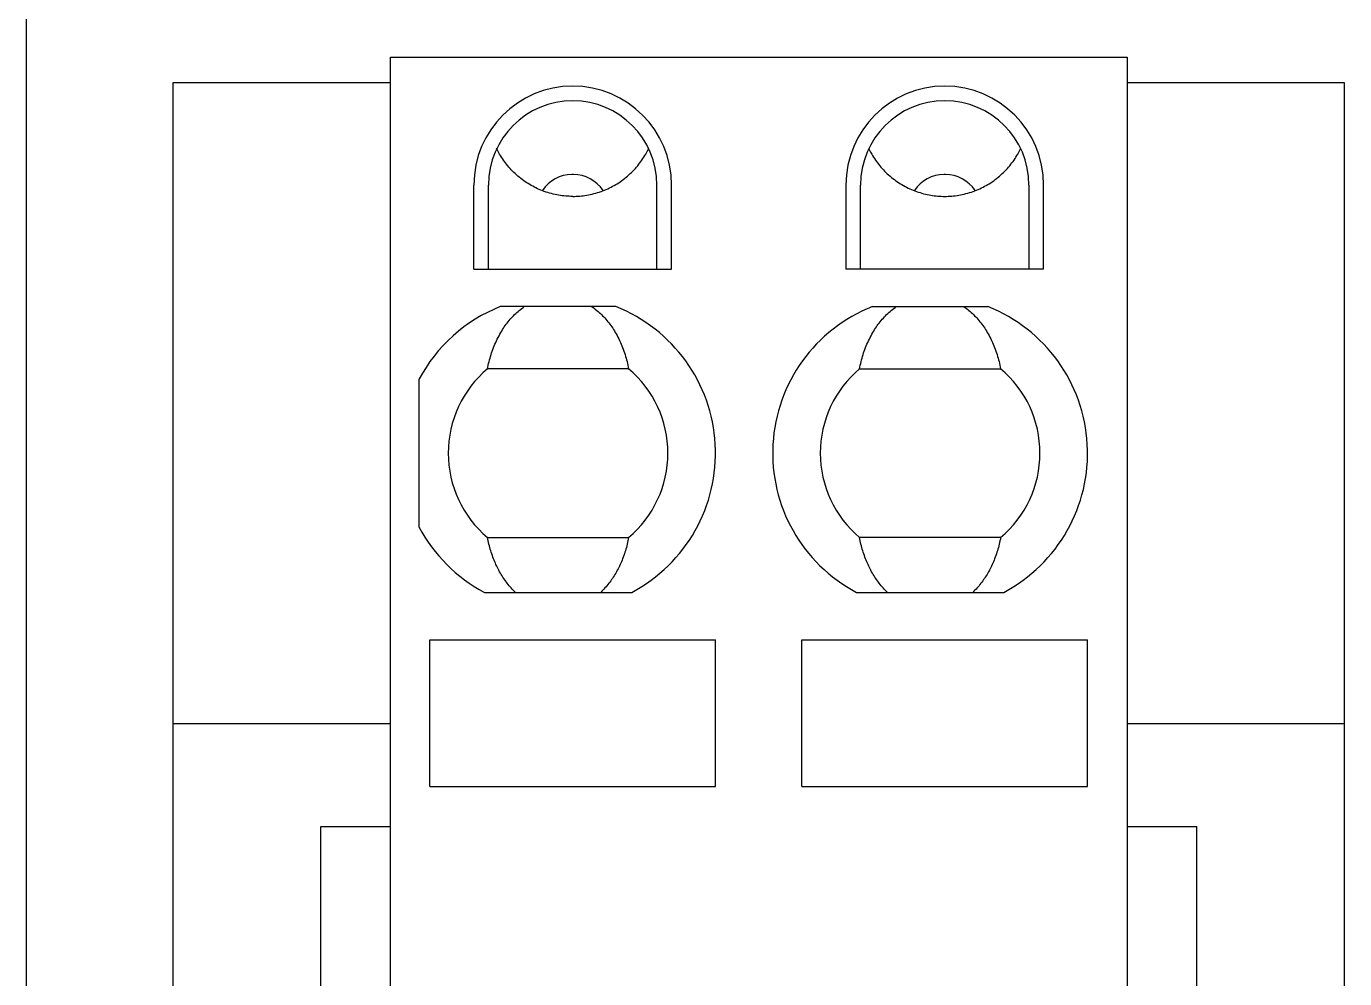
# Model space of a CAD drawing. Extents: x 10 to 656, y -396 to 292.
# Drawn here: x 252.412 to 256.055, y 97.778 to 100.409 of the extents above; entities that cross this region are included whole.
import ezdxf

# ---------------------------------------------------------------- set-up
doc = ezdxf.new("R2010")
doc.units = 0
doc.header["$LTSCALE"] = 5
doc.header["$MEASUREMENT"] = 0
doc.layers.get('0').update_dxf_attribs({"linetype": 'CONTINUOUS'})

msp = doc.modelspace()

# ---------------------------------------------------------------- linework, layer by layer
at = {"color": 7, "linetype": 'Continuous'}
for p, q in [((252.4116, 94.1194), (252.4116, 118.1086)), ((253.4177, 95.8503), (253.4177, 100.3242)), ((253.4177, 100.3242), (255.4542, 100.3242)), ((255.4542, 100.3242), (255.4542, 95.8503)), ((252.8164, 100.2533), (252.8164, 94.7875)), ((253.4177, 100.2533), (252.8164, 100.2533)), ((256.0555, 100.2533), (255.4542, 100.2533)), ((256.0555, 94.7875), (256.0555, 100.2533)), ((253.7141, 100.0672), (253.7114, 100.0726)), ((253.7169, 100.0618), (253.7141, 100.0672)), ((254.1266, 100.0618), (254.1294, 100.0672)), ((254.1294, 100.0672), (254.1321, 100.0726)), ((254.7398, 100.0726), (254.7425, 100.0671)), ((254.7425, 100.0671), (254.7453, 100.0617)), ((255.155, 100.0618), (255.1578, 100.0672)), ((255.1578, 100.0672), (255.1605, 100.0726)), ((253.7198, 100.0566), (253.7169, 100.0618)), ((253.7223, 100.0523), (253.7198, 100.0566)), ((253.7249, 100.0481), (253.7223, 100.0523)), ((253.7275, 100.044), (253.7249, 100.0481)), ((253.7303, 100.04), (253.7275, 100.044)), ((253.7331, 100.036), (253.7303, 100.04)), ((253.736, 100.032), (253.7331, 100.036)), ((253.739, 100.0281), (253.736, 100.032)), ((253.7421, 100.0243), (253.739, 100.0281)), ((254.1014, 100.0242), (254.1045, 100.0281)), ((254.1045, 100.0281), (254.1075, 100.0319)), ((254.1075, 100.0319), (254.1104, 100.0359)), ((254.1104, 100.0359), (254.1132, 100.0399)), ((254.1132, 100.0399), (254.116, 100.044)), ((254.116, 100.044), (254.1186, 100.0481)), ((254.1186, 100.0481), (254.1212, 100.0523)), ((254.1212, 100.0523), (254.1237, 100.0565)), ((254.1237, 100.0565), (254.1266, 100.0618)), ((254.7453, 100.0617), (254.7483, 100.0564)), ((254.7483, 100.0564), (254.7508, 100.0521)), ((254.7508, 100.0521), (254.7534, 100.0479)), ((254.7534, 100.0479), (254.7561, 100.0438)), ((254.7561, 100.0438), (254.7588, 100.0397)), ((254.7588, 100.0397), (254.7617, 100.0357)), ((254.7617, 100.0357), (254.7646, 100.0318)), ((254.7646, 100.0318), (254.7676, 100.0279)), ((254.7676, 100.0279), (254.7707, 100.0241)), ((255.1298, 100.0242), (255.1329, 100.0281)), ((255.1329, 100.0281), (255.1359, 100.0319)), ((255.1359, 100.0319), (255.1388, 100.0359)), ((255.1388, 100.0359), (255.1416, 100.0399)), ((255.1416, 100.0399), (255.1444, 100.044)), ((255.1444, 100.044), (255.147, 100.0481)), ((255.147, 100.0481), (255.1496, 100.0523)), ((255.1496, 100.0523), (255.1521, 100.0565)), ((255.1521, 100.0565), (255.155, 100.0618)), ((253.7453, 100.0205), (253.7421, 100.0243)), ((253.7485, 100.0169), (253.7453, 100.0205)), ((253.7518, 100.0132), (253.7485, 100.0169)), ((253.7554, 100.0095), (253.7518, 100.0132)), ((253.759, 100.0059), (253.7554, 100.0095)), ((253.7627, 100.0024), (253.759, 100.0059)), ((253.7665, 99.9989), (253.7627, 100.0024)), ((253.7703, 99.9956), (253.7665, 99.9989)), ((253.7742, 99.9923), (253.7703, 99.9956)), ((253.7782, 99.9891), (253.7742, 99.9923)), ((253.9238, 100.0003), (253.9197, 100.0003)), ((254.0652, 99.989), (254.0692, 99.9922)), ((254.0692, 99.9922), (254.0732, 99.9955)), ((254.0732, 99.9955), (254.077, 99.9989)), ((254.077, 99.9989), (254.0808, 100.0023)), ((254.0808, 100.0023), (254.0845, 100.0059)), ((254.0845, 100.0059), (254.0881, 100.0095)), ((254.0881, 100.0095), (254.0917, 100.0132)), ((254.0917, 100.0132), (254.095, 100.0168)), ((254.095, 100.0168), (254.0982, 100.0205)), ((254.0982, 100.0205), (254.1014, 100.0242)), ((254.7707, 100.0241), (254.7739, 100.0203)), ((254.7739, 100.0203), (254.7771, 100.0166)), ((254.7771, 100.0166), (254.7804, 100.013)), ((254.7804, 100.013), (254.784, 100.0093)), ((254.784, 100.0093), (254.7876, 100.0057)), ((254.7876, 100.0057), (254.7913, 100.0021)), ((254.7913, 100.0021), (254.7951, 99.9987)), ((254.7951, 99.9987), (254.799, 99.9953)), ((254.799, 99.9953), (254.803, 99.992)), ((254.803, 99.992), (254.807, 99.9888)), ((254.9522, 100.0003), (254.9481, 100.0003)), ((255.0936, 99.989), (255.0976, 99.9922)), ((255.0976, 99.9922), (255.1016, 99.9955)), ((255.1016, 99.9955), (255.1054, 99.9989)), ((255.1054, 99.9989), (255.1092, 100.0023)), ((255.1092, 100.0023), (255.1129, 100.0059)), ((255.1129, 100.0059), (255.1165, 100.0095)), ((255.1165, 100.0095), (255.1201, 100.0132)), ((255.1201, 100.0132), (255.1234, 100.0168)), ((255.1234, 100.0168), (255.1266, 100.0205)), ((255.1266, 100.0205), (255.1298, 100.0242)), ((253.6485, 99.7381), (253.6485, 99.9709)), ((253.689, 99.7381), (253.689, 99.9709)), ((253.7823, 99.986), (253.7782, 99.9891)), ((253.7864, 99.9829), (253.7823, 99.986)), ((253.7906, 99.98), (253.7864, 99.9829)), ((253.7947, 99.9773), (253.7906, 99.98)), ((253.7988, 99.9747), (253.7947, 99.9773)), ((253.803, 99.9721), (253.7988, 99.9747)), ((253.8072, 99.9697), (253.803, 99.9721)), ((253.8115, 99.9673), (253.8072, 99.9697)), ((253.8158, 99.9651), (253.8115, 99.9673)), ((253.8202, 99.9629), (253.8158, 99.9651)), ((253.8246, 99.9608), (253.8202, 99.9629)), ((253.8291, 99.9588), (253.8246, 99.9608)), ((253.8336, 99.9569), (253.8291, 99.9588)), ((253.8384, 99.955), (253.8336, 99.9569)), ((253.8432, 99.9532), (253.8384, 99.955)), ((253.8481, 99.9515), (253.8432, 99.9532)), ((253.9953, 99.9515), (254.0002, 99.9532)), ((254.0002, 99.9532), (254.005, 99.955)), ((254.005, 99.955), (254.0098, 99.9569)), ((254.0098, 99.9569), (254.0143, 99.9588)), ((254.0143, 99.9588), (254.0188, 99.9607)), ((254.0188, 99.9607), (254.0232, 99.9628)), ((254.0232, 99.9628), (254.0276, 99.965)), ((254.0276, 99.965), (254.0319, 99.9673)), ((254.0319, 99.9673), (254.0362, 99.9696)), ((254.0362, 99.9696), (254.0405, 99.9721)), ((254.0405, 99.9721), (254.0446, 99.9746)), ((254.0446, 99.9746), (254.0488, 99.9773)), ((254.0488, 99.9773), (254.0528, 99.98)), ((254.0528, 99.98), (254.057, 99.9829)), ((254.057, 99.9829), (254.0612, 99.9859)), ((254.0612, 99.9859), (254.0652, 99.989)), ((254.1546, 99.7381), (254.1546, 99.9709)), ((254.1951, 99.7381), (254.1951, 99.9709)), ((254.6769, 99.9709), (254.6769, 99.7381)), ((254.7174, 99.7381), (254.7174, 99.9709)), ((254.807, 99.9888), (254.8111, 99.9857)), ((254.8111, 99.9857), (254.8152, 99.9827)), ((254.8152, 99.9827), (254.8194, 99.9797)), ((254.8194, 99.9797), (254.8235, 99.977)), ((254.8235, 99.977), (254.8276, 99.9744)), ((254.8276, 99.9744), (254.8318, 99.9719)), ((254.8318, 99.9719), (254.8361, 99.9694)), ((254.8361, 99.9694), (254.8404, 99.9671)), ((254.8404, 99.9671), (254.8447, 99.9648)), ((254.8447, 99.9648), (254.8491, 99.9626)), ((254.8491, 99.9626), (254.8535, 99.9606)), ((254.8535, 99.9606), (254.858, 99.9586)), ((254.858, 99.9586), (254.8625, 99.9567)), ((254.8625, 99.9567), (254.8673, 99.9548)), ((254.8673, 99.9548), (254.8721, 99.953)), ((254.8721, 99.953), (254.877, 99.9514)), ((255.0237, 99.9515), (255.0286, 99.9532)), ((255.0286, 99.9532), (255.0334, 99.955)), ((255.0334, 99.955), (255.0382, 99.9569)), ((255.0382, 99.9569), (255.0427, 99.9588)), ((255.0427, 99.9588), (255.0472, 99.9607)), ((255.0472, 99.9607), (255.0516, 99.9628)), ((255.0516, 99.9628), (255.056, 99.965)), ((255.056, 99.965), (255.0603, 99.9673)), ((255.0603, 99.9673), (255.0646, 99.9696)), ((255.0646, 99.9696), (255.0689, 99.9721)), ((255.0689, 99.9721), (255.073, 99.9746)), ((255.073, 99.9746), (255.0772, 99.9773)), ((255.0772, 99.9773), (255.0812, 99.98)), ((255.0812, 99.98), (255.0854, 99.9829)), ((255.0854, 99.9829), (255.0896, 99.9859)), ((255.0896, 99.9859), (255.0936, 99.989)), ((255.183, 99.9709), (255.183, 99.7381)), ((255.2235, 99.7381), (255.2235, 99.9709)), ((253.853, 99.9499), (253.8481, 99.9515)), ((253.858, 99.9485), (253.853, 99.9499)), ((253.863, 99.9471), (253.858, 99.9485)), ((253.868, 99.9459), (253.863, 99.9471)), ((253.873, 99.9447), (253.868, 99.9459)), ((253.8781, 99.9437), (253.873, 99.9447)), ((253.8829, 99.9428), (253.8781, 99.9437)), ((253.8877, 99.9421), (253.8829, 99.9428)), ((253.8925, 99.9414), (253.8877, 99.9421)), ((253.8974, 99.9408), (253.8925, 99.9414)), ((253.9023, 99.9404), (253.8974, 99.9408)), ((253.9071, 99.94), (253.9023, 99.9404)), ((253.912, 99.9398), (253.9071, 99.94)), ((253.9169, 99.9396), (253.912, 99.9398)), ((253.9218, 99.9396), (253.9169, 99.9396)), ((253.9218, 99.9396), (253.9266, 99.9396)), ((253.9266, 99.9396), (253.9315, 99.9398)), ((253.9315, 99.9398), (253.9363, 99.94)), ((253.9363, 99.94), (253.9412, 99.9404)), ((253.9412, 99.9404), (253.946, 99.9408)), ((253.946, 99.9408), (253.9508, 99.9414)), ((253.9508, 99.9414), (253.9557, 99.9421)), ((253.9557, 99.9421), (253.9605, 99.9428)), ((253.9605, 99.9428), (253.9652, 99.9437)), ((253.9652, 99.9437), (253.9703, 99.9447)), ((253.9703, 99.9447), (253.9754, 99.9458)), ((253.9754, 99.9458), (253.9804, 99.9471)), ((253.9804, 99.9471), (253.9854, 99.9484)), ((253.9854, 99.9484), (253.9904, 99.9499)), ((253.9904, 99.9499), (253.9953, 99.9515)), ((254.877, 99.9514), (254.8819, 99.9498)), ((254.8819, 99.9498), (254.8869, 99.9484)), ((254.8869, 99.9484), (254.8918, 99.947)), ((254.8918, 99.947), (254.8968, 99.9458)), ((254.8968, 99.9458), (254.9019, 99.9447)), ((254.9019, 99.9447), (254.9069, 99.9436)), ((254.9069, 99.9436), (254.9117, 99.9428)), ((254.9117, 99.9428), (254.9165, 99.942)), ((254.9165, 99.942), (254.9212, 99.9414)), ((254.9212, 99.9414), (254.9261, 99.9408)), ((254.9261, 99.9408), (254.9309, 99.9404)), ((254.9309, 99.9404), (254.9357, 99.94)), ((254.9357, 99.94), (254.9405, 99.9398)), ((254.9405, 99.9398), (254.9453, 99.9396)), ((254.9453, 99.9396), (254.9502, 99.9396)), ((254.9502, 99.9396), (254.955, 99.9396)), ((254.955, 99.9396), (254.9599, 99.9398)), ((254.9599, 99.9398), (254.9647, 99.94)), ((254.9647, 99.94), (254.9696, 99.9404)), ((254.9696, 99.9404), (254.9744, 99.9408)), ((254.9744, 99.9408), (254.9792, 99.9414)), ((254.9792, 99.9414), (254.9841, 99.9421)), ((254.9841, 99.9421), (254.9889, 99.9428)), ((254.9889, 99.9428), (254.9936, 99.9437)), ((254.9936, 99.9437), (254.9987, 99.9447)), ((254.9987, 99.9447), (255.0038, 99.9458)), ((255.0038, 99.9458), (255.0088, 99.9471)), ((255.0088, 99.9471), (255.0138, 99.9484)), ((255.0138, 99.9484), (255.0187, 99.9499)), ((255.0187, 99.9499), (255.0237, 99.9515)), ((253.6485, 99.7381), (254.1951, 99.7381)), ((255.2235, 99.7381), (254.6769, 99.7381)), ((254.041, 99.6349), (253.7216, 99.6349)), ((253.774, 99.6244), (253.7774, 99.6271)), ((253.7774, 99.6271), (253.7809, 99.6298)), ((253.7809, 99.6298), (253.7844, 99.6324)), ((253.7844, 99.6324), (253.7879, 99.6349)), ((253.9747, 99.6349), (253.9782, 99.6324)), ((253.9782, 99.6324), (253.9817, 99.6298)), ((253.9817, 99.6298), (253.9851, 99.6272)), ((253.9851, 99.6272), (253.9885, 99.6244)), ((254.75, 99.6349), (255.0694, 99.6349)), ((254.8024, 99.6244), (254.8058, 99.6271)), ((254.8058, 99.6271), (254.8092, 99.6298)), ((254.8092, 99.6298), (254.8127, 99.6324)), ((254.8127, 99.6324), (254.8163, 99.6349)), ((255.003, 99.6349), (255.0066, 99.6324)), ((255.0066, 99.6324), (255.0101, 99.6298)), ((255.0101, 99.6298), (255.0135, 99.6272)), ((255.0135, 99.6272), (255.0169, 99.6244)), ((253.7379, 99.586), (253.7406, 99.5896)), ((253.7406, 99.5896), (253.7433, 99.5931)), ((253.7433, 99.5931), (253.7461, 99.5965)), ((253.7461, 99.5965), (253.749, 99.5999)), ((253.749, 99.5999), (253.752, 99.6033)), ((253.752, 99.6033), (253.7549, 99.6065)), ((253.7549, 99.6065), (253.758, 99.6096)), ((253.758, 99.6096), (253.761, 99.6127)), ((253.761, 99.6127), (253.7642, 99.6157)), ((253.7642, 99.6157), (253.7674, 99.6187)), ((253.7674, 99.6187), (253.7707, 99.6216)), ((253.7707, 99.6216), (253.774, 99.6244)), ((253.9885, 99.6244), (253.9918, 99.6216)), ((253.9918, 99.6216), (253.995, 99.6188)), ((253.995, 99.6188), (253.9982, 99.6158)), ((253.9982, 99.6158), (254.0014, 99.6128)), ((254.0014, 99.6128), (254.0044, 99.6098)), ((254.0044, 99.6098), (254.0074, 99.6066)), ((254.0074, 99.6066), (254.0104, 99.6035)), ((254.0104, 99.6035), (254.0133, 99.6001)), ((254.0133, 99.6001), (254.0162, 99.5967)), ((254.0162, 99.5967), (254.0191, 99.5933)), ((254.0191, 99.5933), (254.0218, 99.5897)), ((254.0218, 99.5897), (254.0245, 99.5862)), ((254.7663, 99.586), (254.769, 99.5896)), ((254.769, 99.5896), (254.7717, 99.5931)), ((254.7717, 99.5931), (254.7745, 99.5965)), ((254.7745, 99.5965), (254.7774, 99.5999)), ((254.7774, 99.5999), (254.7804, 99.6033)), ((254.7804, 99.6033), (254.7833, 99.6065)), ((254.7833, 99.6065), (254.7863, 99.6096)), ((254.7863, 99.6096), (254.7894, 99.6127)), ((254.7894, 99.6127), (254.7926, 99.6157)), ((254.7926, 99.6157), (254.7958, 99.6187)), ((254.7958, 99.6187), (254.7991, 99.6216)), ((254.7991, 99.6216), (254.8024, 99.6244)), ((255.0169, 99.6244), (255.0202, 99.6216)), ((255.0202, 99.6216), (255.0234, 99.6188)), ((255.0234, 99.6188), (255.0266, 99.6158)), ((255.0266, 99.6158), (255.0298, 99.6128)), ((255.0298, 99.6128), (255.0328, 99.6098)), ((255.0328, 99.6098), (255.0358, 99.6066)), ((255.0358, 99.6066), (255.0388, 99.6035)), ((255.0388, 99.6035), (255.0417, 99.6001)), ((255.0417, 99.6001), (255.0446, 99.5967)), ((255.0446, 99.5967), (255.0475, 99.5933)), ((255.0475, 99.5933), (255.0502, 99.5897)), ((255.0502, 99.5897), (255.0529, 99.5862)), ((253.7156, 99.55), (253.7181, 99.5546)), ((253.7181, 99.5546), (253.7206, 99.5591)), ((253.7206, 99.5591), (253.7232, 99.5636)), ((253.7232, 99.5636), (253.7255, 99.5675)), ((253.7255, 99.5675), (253.7278, 99.5713)), ((253.7278, 99.5713), (253.7302, 99.575)), ((253.7302, 99.575), (253.7327, 99.5787)), ((253.7327, 99.5787), (253.7353, 99.5824)), ((253.7353, 99.5824), (253.7379, 99.586)), ((254.0245, 99.5862), (254.0271, 99.5826)), ((254.0271, 99.5826), (254.0297, 99.5789)), ((254.0297, 99.5789), (254.0322, 99.5752)), ((254.0322, 99.5752), (254.0346, 99.5714)), ((254.0346, 99.5714), (254.037, 99.5677)), ((254.037, 99.5677), (254.0393, 99.5638)), ((254.0393, 99.5638), (254.0419, 99.5593)), ((254.0419, 99.5593), (254.0444, 99.5548)), ((254.0444, 99.5548), (254.0468, 99.5502)), ((254.744, 99.55), (254.7465, 99.5546)), ((254.7465, 99.5546), (254.749, 99.5591)), ((254.749, 99.5591), (254.7516, 99.5636)), ((254.7516, 99.5636), (254.7539, 99.5675)), ((254.7539, 99.5675), (254.7562, 99.5713)), ((254.7562, 99.5713), (254.7586, 99.575)), ((254.7586, 99.575), (254.7611, 99.5787)), ((254.7611, 99.5787), (254.7637, 99.5824)), ((254.7637, 99.5824), (254.7663, 99.586)), ((255.0529, 99.5862), (255.0555, 99.5826)), ((255.0555, 99.5826), (255.0581, 99.5789)), ((255.0581, 99.5789), (255.0606, 99.5752)), ((255.0606, 99.5752), (255.063, 99.5714)), ((255.063, 99.5714), (255.0653, 99.5677)), ((255.0653, 99.5677), (255.0676, 99.5638)), ((255.0676, 99.5638), (255.0703, 99.5593)), ((255.0703, 99.5593), (255.0728, 99.5548)), ((255.0728, 99.5548), (255.0752, 99.5502)), ((253.6993, 99.512), (253.701, 99.5168)), ((253.701, 99.5168), (253.7028, 99.5216)), ((253.7028, 99.5216), (253.7048, 99.5264)), ((253.7048, 99.5264), (253.7068, 99.5312)), ((253.7068, 99.5312), (253.7089, 99.536)), ((253.7089, 99.536), (253.711, 99.5407)), ((253.711, 99.5407), (253.7133, 99.5454)), ((253.7133, 99.5454), (253.7156, 99.55)), ((254.0468, 99.5502), (254.0492, 99.5455)), ((254.0492, 99.5455), (254.0514, 99.5409)), ((254.0514, 99.5409), (254.0536, 99.5362)), ((254.0536, 99.5362), (254.0557, 99.5314)), ((254.0557, 99.5314), (254.0577, 99.5266)), ((254.0577, 99.5266), (254.0597, 99.5218)), ((254.0597, 99.5218), (254.0615, 99.5169)), ((254.0615, 99.5169), (254.0633, 99.5121)), ((254.7277, 99.512), (254.7294, 99.5168)), ((254.7294, 99.5168), (254.7312, 99.5216)), ((254.7312, 99.5216), (254.7332, 99.5264)), ((254.7332, 99.5264), (254.7352, 99.5312)), ((254.7352, 99.5312), (254.7373, 99.536)), ((254.7373, 99.536), (254.7394, 99.5407)), ((254.7394, 99.5407), (254.7417, 99.5454)), ((254.7417, 99.5454), (254.744, 99.55)), ((255.0752, 99.5502), (255.0776, 99.5455)), ((255.0776, 99.5455), (255.0798, 99.5409)), ((255.0798, 99.5409), (255.082, 99.5362)), ((255.082, 99.5362), (255.0841, 99.5314)), ((255.0841, 99.5314), (255.0861, 99.5266)), ((255.0861, 99.5266), (255.0881, 99.5218)), ((255.0881, 99.5218), (255.0899, 99.5169)), ((255.0899, 99.5169), (255.0917, 99.5121)), ((253.6894, 99.4778), (253.6906, 99.4827)), ((253.6906, 99.4827), (253.6918, 99.4876)), ((253.6918, 99.4876), (253.6932, 99.4926)), ((253.6932, 99.4926), (253.6946, 99.4974)), ((253.6946, 99.4974), (253.6961, 99.5023)), ((253.6961, 99.5023), (253.6976, 99.5072)), ((253.6976, 99.5072), (253.6993, 99.512)), ((254.0633, 99.5121), (254.0649, 99.5073)), ((254.0649, 99.5073), (254.0665, 99.5024)), ((254.0665, 99.5024), (254.068, 99.4975)), ((254.068, 99.4975), (254.0694, 99.4926)), ((254.0694, 99.4926), (254.0707, 99.4877)), ((254.0707, 99.4877), (254.072, 99.4828)), ((254.072, 99.4828), (254.0732, 99.4778)), ((254.7178, 99.4778), (254.719, 99.4827)), ((254.719, 99.4827), (254.7202, 99.4876)), ((254.7202, 99.4876), (254.7215, 99.4926)), ((254.7215, 99.4926), (254.723, 99.4974)), ((254.723, 99.4974), (254.7245, 99.5023)), ((254.7245, 99.5023), (254.726, 99.5072)), ((254.726, 99.5072), (254.7277, 99.512)), ((255.0917, 99.5121), (255.0933, 99.5073)), ((255.0933, 99.5073), (255.0949, 99.5024)), ((255.0949, 99.5024), (255.0964, 99.4975)), ((255.0964, 99.4975), (255.0978, 99.4926)), ((255.0978, 99.4926), (255.0991, 99.4877)), ((255.0991, 99.4877), (255.1004, 99.4828)), ((255.1004, 99.4828), (255.1016, 99.4778)), ((253.6863, 99.4628), (253.6873, 99.4678)), ((254.0762, 99.4628), (253.6863, 99.4628)), ((253.6873, 99.4678), (253.6883, 99.4728)), ((253.6883, 99.4728), (253.6894, 99.4778)), ((254.0732, 99.4778), (254.0743, 99.4728)), ((254.0743, 99.4728), (254.0753, 99.4678)), ((254.0753, 99.4678), (254.0762, 99.4628)), ((254.7147, 99.4628), (254.7157, 99.4678)), ((254.7147, 99.4628), (255.1046, 99.4628)), ((254.7157, 99.4678), (254.7167, 99.4728)), ((254.7167, 99.4728), (254.7178, 99.4778)), ((255.1016, 99.4778), (255.1027, 99.4728)), ((255.1027, 99.4728), (255.1037, 99.4678)), ((255.1037, 99.4678), (255.1046, 99.4628)), ((253.4966, 99.4337), (253.4966, 99.0263)), ((253.6872, 98.9926), (253.6863, 98.9972)), ((253.6863, 98.9972), (254.0762, 98.9972)), ((253.6881, 98.9879), (253.6872, 98.9926)), ((253.6891, 98.9833), (253.6881, 98.9879)), ((253.6902, 98.9787), (253.6891, 98.9833)), ((253.6914, 98.9742), (253.6902, 98.9787)), ((253.6926, 98.9696), (253.6914, 98.9742)), ((253.6938, 98.9651), (253.6926, 98.9696)), ((254.07, 98.9696), (254.0687, 98.9651)), ((254.0712, 98.9742), (254.07, 98.9696)), ((254.0723, 98.9787), (254.0712, 98.9742)), ((254.0734, 98.9833), (254.0723, 98.9787)), ((254.0744, 98.9879), (254.0734, 98.9833)), ((254.0754, 98.9926), (254.0744, 98.9879)), ((254.0762, 98.9972), (254.0754, 98.9926)), ((254.7156, 98.9926), (254.7147, 98.9972)), ((255.1046, 98.9972), (254.7147, 98.9972)), ((254.7165, 98.9879), (254.7156, 98.9926)), ((254.7175, 98.9833), (254.7165, 98.9879)), ((254.7186, 98.9787), (254.7175, 98.9833)), ((254.7198, 98.9742), (254.7186, 98.9787)), ((254.721, 98.9696), (254.7198, 98.9742)), ((254.7222, 98.9651), (254.721, 98.9696)), ((255.0984, 98.9696), (255.0971, 98.9651)), ((255.0996, 98.9742), (255.0984, 98.9696)), ((255.1007, 98.9787), (255.0996, 98.9742)), ((255.1018, 98.9833), (255.1007, 98.9787)), ((255.1028, 98.9879), (255.1018, 98.9833)), ((255.1038, 98.9926), (255.1028, 98.9879)), ((255.1046, 98.9972), (255.1038, 98.9926)), ((253.6952, 98.9605), (253.6938, 98.9651)), ((253.6966, 98.956), (253.6952, 98.9605)), ((253.6981, 98.9515), (253.6966, 98.956)), ((253.6996, 98.9471), (253.6981, 98.9515)), ((253.7012, 98.9426), (253.6996, 98.9471)), ((253.7029, 98.9382), (253.7012, 98.9426)), ((253.7045, 98.9341), (253.7029, 98.9382)), ((253.7062, 98.9301), (253.7045, 98.9341)), ((254.058, 98.9341), (254.0564, 98.9301)), ((254.0597, 98.9382), (254.058, 98.9341)), ((254.0613, 98.9426), (254.0597, 98.9382)), ((254.0629, 98.9471), (254.0613, 98.9426)), ((254.0645, 98.9515), (254.0629, 98.9471)), ((254.066, 98.956), (254.0645, 98.9515)), ((254.0674, 98.9605), (254.066, 98.956)), ((254.0687, 98.9651), (254.0674, 98.9605)), ((254.7236, 98.9605), (254.7222, 98.9651)), ((254.725, 98.956), (254.7236, 98.9605)), ((254.7265, 98.9515), (254.725, 98.956)), ((254.728, 98.9471), (254.7265, 98.9515)), ((254.7296, 98.9426), (254.728, 98.9471)), ((254.7313, 98.9382), (254.7296, 98.9426)), ((254.7329, 98.9341), (254.7313, 98.9382)), ((254.7346, 98.9301), (254.7329, 98.9341)), ((255.0864, 98.9341), (255.0848, 98.9301)), ((255.0881, 98.9382), (255.0864, 98.9341)), ((255.0897, 98.9426), (255.0881, 98.9382)), ((255.0913, 98.9471), (255.0897, 98.9426)), ((255.0929, 98.9515), (255.0913, 98.9471)), ((255.0944, 98.956), (255.0929, 98.9515)), ((255.0958, 98.9605), (255.0944, 98.956)), ((255.0971, 98.9651), (255.0958, 98.9605)), ((253.7079, 98.9261), (253.7062, 98.9301)), ((253.7097, 98.9221), (253.7079, 98.9261)), ((253.7116, 98.9181), (253.7097, 98.9221)), ((253.7135, 98.9141), (253.7116, 98.9181)), ((253.7155, 98.9102), (253.7135, 98.9141)), ((253.7175, 98.9063), (253.7155, 98.9102)), ((253.7196, 98.9025), (253.7175, 98.9063)), ((253.7218, 98.8987), (253.7196, 98.9025)), ((253.724, 98.8949), (253.7218, 98.8987)), ((254.0408, 98.8987), (254.0386, 98.8949)), ((254.0429, 98.9025), (254.0408, 98.8987)), ((254.045, 98.9063), (254.0429, 98.9025)), ((254.0471, 98.9102), (254.045, 98.9063)), ((254.0491, 98.9141), (254.0471, 98.9102)), ((254.051, 98.9181), (254.0491, 98.9141)), ((254.0528, 98.9221), (254.051, 98.9181)), ((254.0546, 98.9261), (254.0528, 98.9221)), ((254.0564, 98.9301), (254.0546, 98.9261)), ((254.7363, 98.9261), (254.7346, 98.9301)), ((254.7381, 98.9221), (254.7363, 98.9261)), ((254.74, 98.9181), (254.7381, 98.9221)), ((254.7419, 98.9141), (254.74, 98.9181)), ((254.7439, 98.9102), (254.7419, 98.9141)), ((254.7459, 98.9063), (254.7439, 98.9102)), ((254.748, 98.9025), (254.7459, 98.9063)), ((254.7502, 98.8987), (254.748, 98.9025)), ((254.7524, 98.8949), (254.7502, 98.8987)), ((255.0692, 98.8987), (255.067, 98.8949)), ((255.0713, 98.9025), (255.0692, 98.8987)), ((255.0734, 98.9063), (255.0713, 98.9025)), ((255.0755, 98.9102), (255.0734, 98.9063)), ((255.0775, 98.9141), (255.0755, 98.9102)), ((255.0794, 98.9181), (255.0775, 98.9141)), ((255.0812, 98.9221), (255.0794, 98.9181)), ((255.083, 98.9261), (255.0812, 98.9221)), ((255.0848, 98.9301), (255.083, 98.9261)), ((253.7263, 98.8911), (253.724, 98.8949)), ((253.7286, 98.8874), (253.7263, 98.8911)), ((253.731, 98.8839), (253.7286, 98.8874)), ((253.7333, 98.8805), (253.731, 98.8839)), ((253.7358, 98.877), (253.7333, 98.8805)), ((253.7383, 98.8737), (253.7358, 98.877)), ((253.7408, 98.8703), (253.7383, 98.8737)), ((253.7434, 98.867), (253.7408, 98.8703)), ((253.7461, 98.8638), (253.7434, 98.867)), ((253.7488, 98.8606), (253.7461, 98.8638)), ((253.7516, 98.8574), (253.7488, 98.8606)), ((254.0138, 98.8606), (254.011, 98.8574)), ((254.0165, 98.8638), (254.0138, 98.8606)), ((254.0192, 98.867), (254.0165, 98.8638)), ((254.0218, 98.8703), (254.0192, 98.867)), ((254.0243, 98.8737), (254.0218, 98.8703)), ((254.0268, 98.877), (254.0243, 98.8737)), ((254.0292, 98.8805), (254.0268, 98.877)), ((254.0316, 98.8839), (254.0292, 98.8805)), ((254.0339, 98.8874), (254.0316, 98.8839)), ((254.0363, 98.8911), (254.0339, 98.8874)), ((254.0386, 98.8949), (254.0363, 98.8911)), ((254.7547, 98.8911), (254.7524, 98.8949)), ((254.757, 98.8874), (254.7547, 98.8911)), ((254.7594, 98.8839), (254.757, 98.8874)), ((254.7617, 98.8805), (254.7594, 98.8839)), ((254.7642, 98.877), (254.7617, 98.8805)), ((254.7666, 98.8737), (254.7642, 98.877)), ((254.7692, 98.8703), (254.7666, 98.8737)), ((254.7718, 98.867), (254.7692, 98.8703)), ((254.7745, 98.8638), (254.7718, 98.867)), ((254.7772, 98.8606), (254.7745, 98.8638)), ((254.78, 98.8574), (254.7772, 98.8606)), ((255.0422, 98.8606), (255.0394, 98.8574)), ((255.0449, 98.8638), (255.0422, 98.8606)), ((255.0475, 98.867), (255.0449, 98.8638)), ((255.0502, 98.8703), (255.0475, 98.867)), ((255.0527, 98.8737), (255.0502, 98.8703)), ((255.0552, 98.877), (255.0527, 98.8737)), ((255.0576, 98.8805), (255.0552, 98.877)), ((255.06, 98.8839), (255.0576, 98.8805)), ((255.0623, 98.8874), (255.06, 98.8839)), ((255.0647, 98.8911), (255.0623, 98.8874)), ((255.067, 98.8949), (255.0647, 98.8911)), ((253.6776, 98.8454), (254.085, 98.8454)), ((253.7544, 98.8543), (253.7516, 98.8574)), ((253.7573, 98.8513), (253.7544, 98.8543)), ((253.7602, 98.8483), (253.7573, 98.8513)), ((253.7632, 98.8454), (253.7602, 98.8483)), ((254.0023, 98.8483), (253.9993, 98.8454)), ((254.0053, 98.8513), (254.0023, 98.8483)), ((254.0082, 98.8543), (254.0053, 98.8513)), ((254.011, 98.8574), (254.0082, 98.8543)), ((254.706, 98.8454), (255.1134, 98.8454)), ((254.7828, 98.8543), (254.78, 98.8574)), ((254.7857, 98.8513), (254.7828, 98.8543)), ((254.7886, 98.8483), (254.7857, 98.8513)), ((254.7916, 98.8454), (254.7886, 98.8483)), ((255.0307, 98.8483), (255.0277, 98.8454)), ((255.0337, 98.8513), (255.0307, 98.8483)), ((255.0366, 98.8543), (255.0337, 98.8513)), ((255.0394, 98.8574), (255.0366, 98.8543)), ((253.527, 98.3089), (253.527, 98.7138)), ((253.527, 98.7138), (254.3165, 98.7138)), ((254.3165, 98.3089), (254.3165, 98.7138)), ((254.5554, 98.3089), (254.5554, 98.7138)), ((254.5554, 98.7138), (255.3449, 98.7138)), ((255.3449, 98.3089), (255.3449, 98.7138)), ((253.4177, 98.482), (252.8164, 98.482)), ((256.0555, 98.482), (255.4542, 98.482)), ((253.527, 98.3089), (254.3165, 98.3089)), ((254.5554, 98.3089), (255.3449, 98.3089)), ((253.2254, 96.4171), (253.2254, 98.1986)), ((253.2254, 98.1986), (253.4177, 98.1986)), ((255.4542, 98.1986), (255.6466, 98.1986)), ((255.6466, 96.4171), (255.6466, 98.1986))]:
    msp.add_line(p, q, dxfattribs=at)
for centre, radius, start, end in [((253.9218, 99.9709), 0.2733, 0, 180), ((254.9502, 99.9709), 0.2733, 0, 180), ((253.9218, 99.9709), 0.2328, 0, 180), ((254.9502, 99.9709), 0.2328, 0, 180), ((253.9218, 99.8991), 0.1012, 91.1459, 145.8667), ((253.9218, 99.8991), 0.1012, 34.1294, 88.8541), ((254.9502, 99.8991), 0.1012, 91.1459, 145.8925), ((254.9502, 99.8991), 0.1012, 34.1294, 88.8541), ((253.8813, 99.23), 0.4352, 111.5289, 152.0945), ((253.8813, 99.23), 0.4352, 297.9055, 68.4711), ((254.9097, 99.23), 0.4352, 111.5289, 242.0945), ((254.9097, 99.23), 0.4352, 297.9055, 68.4711), ((253.8813, 99.23), 0.3037, 129.9445, 230.0555), ((253.8813, 99.23), 0.3037, 309.9445, 50.0555), ((254.9097, 99.23), 0.3037, 129.9445, 230.0555), ((254.9097, 99.23), 0.3037, 309.9445, 50.0555), ((253.8813, 99.23), 0.4352, 207.9055, 242.0945)]:
    msp.add_arc(centre, radius, start, end, dxfattribs=at)

doc.saveas('drawing.dxf')
